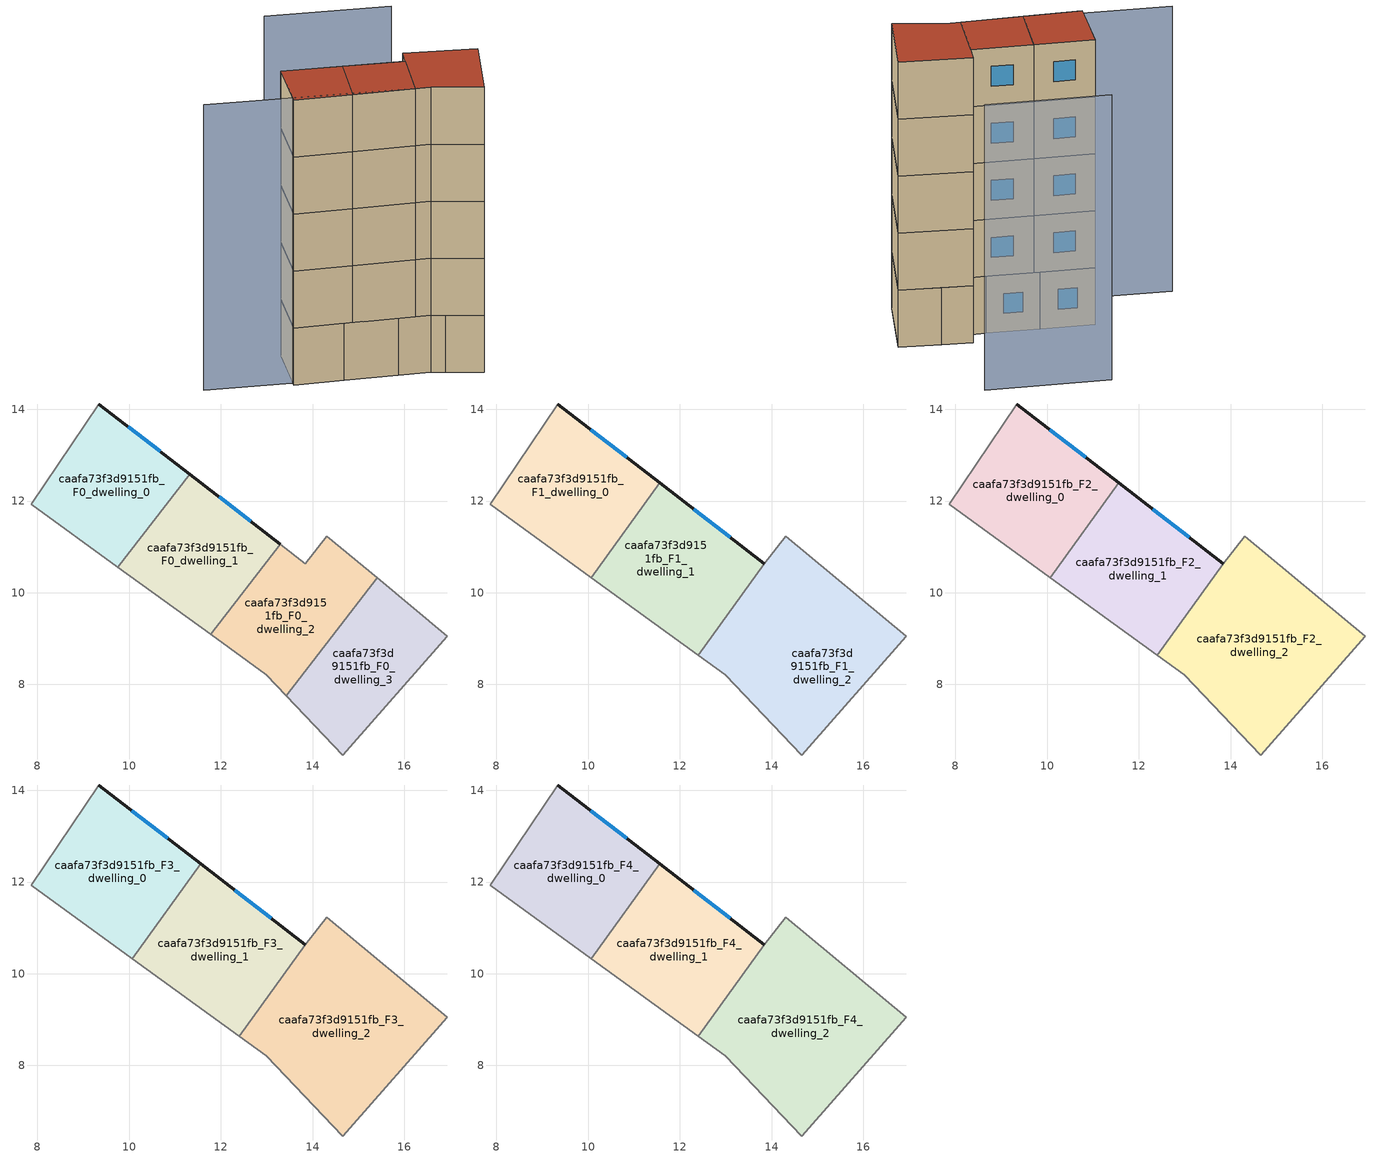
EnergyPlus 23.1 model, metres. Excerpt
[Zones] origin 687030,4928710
caafa73f3d9151fb_F0_dwelling_0
 floor ground (EU_floor_Construction): 11.32,12.58 9.76,10.55 7.86,11.92 9.33,14.12 z0
 wall outside (EU_wall_Construction): 11.32,12.58 9.33,14.12 z0:3
 wall to caafa73f3d9151fb_F0_dwelling_1 (EU_wall_Construction): 9.76,10.55 11.32,12.58 z0:3
 wall adiabatic (EU_wall_Construction): 9.33,14.12 7.86,11.92 9.76,10.55 z0:3
 window (EU_Window_Construction): 10.67,13.08 9.98,13.62 z0.98:2.02
caafa73f3d9151fb_F0_dwelling_1
 floor ground (EU_floor_Construction): 13.29,11.06 11.78,9.09 9.76,10.55 11.32,12.58 z0
 wall outside (EU_wall_Construction): 13.29,11.06 11.32,12.58 z0:3
 wall to caafa73f3d9151fb_F0_dwelling_2 (EU_wall_Construction): 11.78,9.09 13.29,11.06 z0:3
 wall adiabatic (EU_wall_Construction): 9.76,10.55 11.78,9.09 z0:3
 window (EU_Window_Construction): 12.65,11.56 11.96,12.09 z0.98:2.02
caafa73f3d9151fb_F0_dwelling_2
 floor ground (EU_floor_Construction): 15.41,10.32 13.43,7.75 12.98,8.21 11.78,9.09 13.29,11.06 13.84,10.63 14.31,11.23 z0
 wall adiabatic (EU_wall_Construction): 15.41,10.32 14.31,11.23 13.84,10.63 13.29,11.06 / 11.78,9.09 12.98,8.21 13.43,7.75 z0:3
 wall to caafa73f3d9151fb_F0_dwelling_3 (EU_wall_Construction): 13.43,7.75 15.41,10.32 z0:3
caafa73f3d9151fb_F0_dwelling_3
 floor ground (EU_floor_Construction): 16.94,9.05 14.66,6.46 13.43,7.75 15.41,10.32 z0
 wall adiabatic (EU_wall_Construction): 13.43,7.75 14.66,6.46 16.94,9.05 15.41,10.32 z0:3
caafa73f3d9151fb_F1_dwelling_0
 floor to caafa73f3d9151fb_F0_dwelling_0 (EU_floor_Construction): 11.32,12.58 9.76,10.55 7.86,11.92 9.33,14.12 z3
 floor to caafa73f3d9151fb_F0_dwelling_1 (EU_floor_Construction): 11.56,12.39 10.07,10.33 9.76,10.55 11.32,12.58 z3
 wall outside (EU_wall_Construction): 11.56,12.39 9.33,14.12 z3:6
 wall to caafa73f3d9151fb_F1_dwelling_1 (EU_wall_Construction): 10.07,10.33 11.56,12.39 z3:6
 wall adiabatic (EU_wall_Construction): 9.33,14.12 7.86,11.92 10.07,10.33 z3:6
 window (EU_Window_Construction): 10.84,12.95 10.06,13.56 z3.98:5.02
caafa73f3d9151fb_F1_dwelling_1
 floor to caafa73f3d9151fb_F0_dwelling_1 (EU_floor_Construction): 13.29,11.06 11.78,9.09 10.07,10.33 11.56,12.39 z3
 floor to caafa73f3d9151fb_F0_dwelling_2 (EU_floor_Construction): 13.84,10.63 12.4,8.64 11.78,9.09 13.29,11.06 z3
 wall outside (EU_wall_Construction): 13.84,10.63 11.56,12.39 z3:6
 wall to caafa73f3d9151fb_F1_dwelling_2 (EU_wall_Construction): 12.4,8.64 13.84,10.63 z3:6
 wall adiabatic (EU_wall_Construction): 10.07,10.33 12.4,8.64 z3:6
 window (EU_Window_Construction): 13.1,11.21 12.31,11.82 z3.98:5.02
caafa73f3d9151fb_F1_dwelling_2
 floor to caafa73f3d9151fb_F0_dwelling_2 (EU_floor_Construction): 15.4,10.32 13.43,7.75 12.98,8.21 12.4,8.64 13.84,10.63 14.31,11.23 z3
 floor to caafa73f3d9151fb_F0_dwelling_3 (EU_floor_Construction): 16.94,9.05 14.66,6.46 13.43,7.75 15.4,10.32 z3
 wall adiabatic (EU_wall_Construction): 12.4,8.64 12.98,8.21 14.66,6.46 16.94,9.05 14.31,11.23 13.84,10.63 z3:6
caafa73f3d9151fb_F2_dwelling_0
 floor to caafa73f3d9151fb_F1_dwelling_0 (EU_floor_Construction): 11.56,12.39 10.07,10.33 7.86,11.92 9.33,14.12 z6
 wall outside (EU_wall_Construction): 11.56,12.39 9.33,14.12 z6:9
 wall to caafa73f3d9151fb_F2_dwelling_1 (EU_wall_Construction): 10.07,10.33 11.56,12.39 z6:9
 wall adiabatic (EU_wall_Construction): 9.33,14.12 7.86,11.92 10.07,10.33 z6:9
 window (EU_Window_Construction): 10.84,12.95 10.06,13.56 z6.98:8.02
caafa73f3d9151fb_F2_dwelling_1
 floor to caafa73f3d9151fb_F1_dwelling_1 (EU_floor_Construction): 13.84,10.63 12.4,8.64 10.07,10.33 11.56,12.39 z6
 wall outside (EU_wall_Construction): 13.84,10.63 11.56,12.39 z6:9
 wall to caafa73f3d9151fb_F2_dwelling_2 (EU_wall_Construction): 12.4,8.64 13.84,10.63 z6:9
 wall adiabatic (EU_wall_Construction): 10.07,10.33 12.4,8.64 z6:9
 window (EU_Window_Construction): 13.1,11.21 12.31,11.82 z6.98:8.02
caafa73f3d9151fb_F2_dwelling_2
 floor to caafa73f3d9151fb_F1_dwelling_2 (EU_floor_Construction): 16.94,9.05 14.66,6.46 12.98,8.21 12.4,8.64 13.84,10.63 14.31,11.23 z6
 wall adiabatic (EU_wall_Construction): 12.4,8.64 12.98,8.21 14.66,6.46 16.94,9.05 14.31,11.23 13.84,10.63 z6:9
caafa73f3d9151fb_F3_dwelling_0
 floor to caafa73f3d9151fb_F2_dwelling_0 (EU_floor_Construction): 11.56,12.39 10.07,10.33 7.86,11.92 9.33,14.12 z9
 wall outside (EU_wall_Construction): 11.56,12.39 9.33,14.12 z9:12
 wall to caafa73f3d9151fb_F3_dwelling_1 (EU_wall_Construction): 10.07,10.33 11.56,12.39 z9:12
 wall adiabatic (EU_wall_Construction): 9.33,14.12 7.86,11.92 10.07,10.33 z9:12
 window (EU_Window_Construction): 10.84,12.95 10.06,13.56 z9.98:11.02
caafa73f3d9151fb_F3_dwelling_1
 floor to caafa73f3d9151fb_F2_dwelling_1 (EU_floor_Construction): 13.84,10.63 12.4,8.64 10.07,10.33 11.56,12.39 z9
 wall outside (EU_wall_Construction): 13.84,10.63 11.56,12.39 z9:12
 wall to caafa73f3d9151fb_F3_dwelling_2 (EU_wall_Construction): 12.4,8.64 13.84,10.63 z9:12
 wall adiabatic (EU_wall_Construction): 10.07,10.33 12.4,8.64 z9:12
 window (EU_Window_Construction): 13.1,11.21 12.31,11.82 z9.98:11.02
caafa73f3d9151fb_F3_dwelling_2
 floor to caafa73f3d9151fb_F2_dwelling_2 (EU_floor_Construction): 16.94,9.05 14.66,6.46 12.98,8.21 12.4,8.64 13.84,10.63 14.31,11.23 z9
 wall adiabatic (EU_wall_Construction): 12.4,8.64 12.98,8.21 14.66,6.46 16.94,9.05 14.31,11.23 13.84,10.63 z9:12
caafa73f3d9151fb_F4_dwelling_0
 floor to caafa73f3d9151fb_F3_dwelling_0 (EU_floor_Construction): 11.56,12.39 10.07,10.33 7.86,11.92 9.33,14.12 z12
 wall outside (EU_wall_Construction): 11.56,12.39 9.33,14.12 z12:15
 wall to caafa73f3d9151fb_F4_dwelling_1 (EU_wall_Construction): 10.07,10.33 11.56,12.39 z12:15
 wall adiabatic (EU_wall_Construction): 9.33,14.12 7.86,11.92 10.07,10.33 z12:15
 window (EU_Window_Construction): 10.84,12.95 10.06,13.56 z12.98:14.02
 roof outside (EU_roof_Construction): 10.07,10.33 11.56,12.39 9.33,14.12 7.86,11.92 z15
caafa73f3d9151fb_F4_dwelling_1
 floor to caafa73f3d9151fb_F3_dwelling_1 (EU_floor_Construction): 13.84,10.63 12.4,8.64 10.07,10.33 11.56,12.39 z12
 wall outside (EU_wall_Construction): 13.84,10.63 11.56,12.39 z12:15
 wall to caafa73f3d9151fb_F4_dwelling_2 (EU_wall_Construction): 12.4,8.64 13.84,10.63 z12:15
 wall adiabatic (EU_wall_Construction): 10.07,10.33 12.4,8.64 z12:15
 window (EU_Window_Construction): 13.1,11.21 12.31,11.82 z12.98:14.02
 roof outside (EU_roof_Construction): 12.4,8.64 13.84,10.63 11.56,12.39 10.07,10.33 z15
caafa73f3d9151fb_F4_dwelling_2
 floor to caafa73f3d9151fb_F3_dwelling_2 (EU_floor_Construction): 16.94,9.05 14.66,6.46 12.98,8.21 12.4,8.64 13.84,10.63 14.31,11.23 z12
 wall adiabatic (EU_wall_Construction): 12.4,8.64 12.98,8.21 14.66,6.46 16.94,9.05 14.31,11.23 13.84,10.63 z12:15
 roof outside (EU_roof_Construction): 14.66,6.46 16.94,9.05 14.31,11.23 13.84,10.63 12.4,8.64 12.98,8.21 z15
shading: 4.74,14.57 12.98,8.22 / 16.96,14.5 12.34,18.04 z0:15
[Building]
EU S2 Campaign: North Axis=0; Terrain=City; Solar Distribution=FullExterior
[Site:Location]
Bologna: Latitude=44.5; Longitude=11.25; Time Zone=1; Elevation=37
[SizingPeriod:WeatherFileDays]
AnnualSizingPeriod: Begin Month=1; Begin Day of Month=1; End Month=12; End Day of Month=31; Day of Week for Start Day=Monday; Use Weather File Daylight Saving Period=No; Use Weather File Rain and Snow Indicators=No
[MATERIAL]
EU_InternalMass_Material: Roughness=MediumRough; Thickness=0.1; Conductivity=1; Density=1800; Specific Heat=900; Thermal Absorptance=0.9; Solar Absorptance=0.7; Visible Absorptance=0.7
[MATERIAL:NOMASS] Roughness=MediumRough; Thermal Absorptance=0.9; Solar Absorptance=0.7; Visible Absorptance=0.7
Name | Thermal Resistance
EU_wall_NoMass | 0.905828
EU_roof_NoMass | 0.37593
EU_floor_NoMass | 0.67114
[WINDOWMATERIAL:SIMPLEGLAZINGSYSTEM]
EU_Window_SimpleGlazing: UFactor=4.52486; Solar Heat Gain Coefficient=0.85; Visible Transmittance=0.85
[CONSTRUCTION]
EU_wall_Construction: EU_wall_NoMass
EU_roof_Construction: EU_roof_NoMass
EU_floor_Construction: EU_floor_NoMass
EU_InternalMass_Construction: EU_InternalMass_Material
EU_Window_Construction: EU_Window_SimpleGlazing
[ZONE] Type=1; Multiplier=1; Ceiling Height=autocalculate; Floor Area=autocalculate; Part of Total Floor Area=Yes
Name | Volume
caafa73f3d9151fb_F0_dwelling_0; caafa73f3d9151fb_F0_dwelling_2 | 18.8723
caafa73f3d9151fb_F1_dwelling_0; caafa73f3d9151fb_F2_dwelling_0; caafa73f3d9151fb_F3_dwelling_0; caafa73f3d9151fb_F4_dwelling_0 | 21.5332
caafa73f3d9151fb_F0_dwelling_1 | 18.8672
caafa73f3d9151fb_F1_dwelling_1; caafa73f3d9151fb_F2_dwelling_1; caafa73f3d9151fb_F3_dwelling_1; caafa73f3d9151fb_F4_dwelling_1 | 21.6533
caafa73f3d9151fb_F1_dwelling_2; caafa73f3d9151fb_F2_dwelling_2; caafa73f3d9151fb_F3_dwelling_2; caafa73f3d9151fb_F4_dwelling_2 | 32.2859
caafa73f3d9151fb_F0_dwelling_3 | 18.8708
[INTERNALMASS] Construction=EU_InternalMass_Construction
Name | Zone or ZoneList | Surface Area
caafa73f3d9151fb_F0_dwelling_0_EU_InternalMass | caafa73f3d9151fb_F0_dwelling_0 | 6.29068
caafa73f3d9151fb_F0_dwelling_1_EU_InternalMass | caafa73f3d9151fb_F0_dwelling_1 | 6.2892
caafa73f3d9151fb_F0_dwelling_2_EU_InternalMass | caafa73f3d9151fb_F0_dwelling_2 | 6.29066
caafa73f3d9151fb_F0_dwelling_3_EU_InternalMass | caafa73f3d9151fb_F0_dwelling_3 | 6.28983
caafa73f3d9151fb_F1_dwelling_0_EU_InternalMass | caafa73f3d9151fb_F1_dwelling_0 | 7.17807
caafa73f3d9151fb_F1_dwelling_1_EU_InternalMass | caafa73f3d9151fb_F1_dwelling_1 | 7.21761
caafa73f3d9151fb_F1_dwelling_2_EU_InternalMass | caafa73f3d9151fb_F1_dwelling_2 | 10.7621
caafa73f3d9151fb_F2_dwelling_0_EU_InternalMass | caafa73f3d9151fb_F2_dwelling_0 | 7.17807
caafa73f3d9151fb_F2_dwelling_1_EU_InternalMass | caafa73f3d9151fb_F2_dwelling_1 | 7.21761
caafa73f3d9151fb_F2_dwelling_2_EU_InternalMass | caafa73f3d9151fb_F2_dwelling_2 | 10.7621
caafa73f3d9151fb_F3_dwelling_0_EU_InternalMass | caafa73f3d9151fb_F3_dwelling_0 | 7.17807
caafa73f3d9151fb_F3_dwelling_1_EU_InternalMass | caafa73f3d9151fb_F3_dwelling_1 | 7.21761
caafa73f3d9151fb_F3_dwelling_2_EU_InternalMass | caafa73f3d9151fb_F3_dwelling_2 | 10.7621
caafa73f3d9151fb_F4_dwelling_0_EU_InternalMass | caafa73f3d9151fb_F4_dwelling_0 | 7.17807
caafa73f3d9151fb_F4_dwelling_1_EU_InternalMass | caafa73f3d9151fb_F4_dwelling_1 | 7.21761
caafa73f3d9151fb_F4_dwelling_2_EU_InternalMass | caafa73f3d9151fb_F4_dwelling_2 | 10.7621
[OTHEREQUIPMENT] Fuel Type=Electricity; Design Level Calculation Method=Watts/Area; Power per Zone Floor Area=1; Fraction Latent=0; Fraction Radiant=0; Fraction Lost=0; Carbon Dioxide Generation Rate=0; EndUse Subcategory=EU_Step8_InternalGains
Name | Zone or ZoneList or Space or SpaceList | Schedule
EU_Step8_InternalGain_caafa73f3d9151fb_F0_dwelling_0_f000 | caafa73f3d9151fb_F0_dwelling_0 | EU_Step8_GainSchedule_caafa73f3d9151fb_F0_dwelling_0_f000
EU_Step8_InternalGain_caafa73f3d9151fb_F0_dwelling_1_f000 | caafa73f3d9151fb_F0_dwelling_1 | EU_Step8_GainSchedule_caafa73f3d9151fb_F0_dwelling_1_f000
EU_Step8_InternalGain_caafa73f3d9151fb_F0_dwelling_2_f000 | caafa73f3d9151fb_F0_dwelling_2 | EU_Step8_GainSchedule_caafa73f3d9151fb_F0_dwelling_2_f000
EU_Step8_InternalGain_caafa73f3d9151fb_F0_dwelling_3_f000 | caafa73f3d9151fb_F0_dwelling_3 | EU_Step8_GainSchedule_caafa73f3d9151fb_F0_dwelling_3_f000
EU_Step8_InternalGain_caafa73f3d9151fb_F1_dwelling_0_f000 | caafa73f3d9151fb_F1_dwelling_0 | EU_Step8_GainSchedule_caafa73f3d9151fb_F1_dwelling_0_f000
EU_Step8_InternalGain_caafa73f3d9151fb_F1_dwelling_1_f000 | caafa73f3d9151fb_F1_dwelling_1 | EU_Step8_GainSchedule_caafa73f3d9151fb_F1_dwelling_1_f000
EU_Step8_InternalGain_caafa73f3d9151fb_F1_dwelling_2_f000 | caafa73f3d9151fb_F1_dwelling_2 | EU_Step8_GainSchedule_caafa73f3d9151fb_F1_dwelling_2_f000
EU_Step8_InternalGain_caafa73f3d9151fb_F2_dwelling_0_f000 | caafa73f3d9151fb_F2_dwelling_0 | EU_Step8_GainSchedule_caafa73f3d9151fb_F2_dwelling_0_f000
EU_Step8_InternalGain_caafa73f3d9151fb_F2_dwelling_1_f000 | caafa73f3d9151fb_F2_dwelling_1 | EU_Step8_GainSchedule_caafa73f3d9151fb_F2_dwelling_1_f000
EU_Step8_InternalGain_caafa73f3d9151fb_F2_dwelling_2_f000 | caafa73f3d9151fb_F2_dwelling_2 | EU_Step8_GainSchedule_caafa73f3d9151fb_F2_dwelling_2_f000
EU_Step8_InternalGain_caafa73f3d9151fb_F3_dwelling_0_f000 | caafa73f3d9151fb_F3_dwelling_0 | EU_Step8_GainSchedule_caafa73f3d9151fb_F3_dwelling_0_f000
EU_Step8_InternalGain_caafa73f3d9151fb_F3_dwelling_1_f000 | caafa73f3d9151fb_F3_dwelling_1 | EU_Step8_GainSchedule_caafa73f3d9151fb_F3_dwelling_1_f000
EU_Step8_InternalGain_caafa73f3d9151fb_F3_dwelling_2_f000 | caafa73f3d9151fb_F3_dwelling_2 | EU_Step8_GainSchedule_caafa73f3d9151fb_F3_dwelling_2_f000
EU_Step8_InternalGain_caafa73f3d9151fb_F4_dwelling_0_f000 | caafa73f3d9151fb_F4_dwelling_0 | EU_Step8_GainSchedule_caafa73f3d9151fb_F4_dwelling_0_f000
EU_Step8_InternalGain_caafa73f3d9151fb_F4_dwelling_1_f000 | caafa73f3d9151fb_F4_dwelling_1 | EU_Step8_GainSchedule_caafa73f3d9151fb_F4_dwelling_1_f000
EU_Step8_InternalGain_caafa73f3d9151fb_F4_dwelling_2_f000 | caafa73f3d9151fb_F4_dwelling_2 | EU_Step8_GainSchedule_caafa73f3d9151fb_F4_dwelling_2_f000
[ZONEVENTILATION:DESIGNFLOWRATE] Schedule=EU_AlwaysOn; Design Flow Rate Calculation Method=AirChanges/Hour; Air Changes per Hour=0.73129; Ventilation Type=Natural; Fan Pressure Rise=0; Fan Total Efficiency=1; Constant Term Coefficient=1; Temperature Term Coefficient=0; Velocity Term Coefficient=0; Velocity Squared Term Coefficient=0; Minimum Indoor Temperature=-100; Maximum Indoor Temperature=100; Delta Temperature=-100; Minimum Outdoor Temperature=-100; Maximum Outdoor Temperature=100; Maximum Wind Speed=40
Name | Zone or ZoneList or Space or SpaceList
EU_ConstantAir_caafa73f3d9151fb_F0_dwelling_0 | caafa73f3d9151fb_F0_dwelling_0
EU_ConstantAir_caafa73f3d9151fb_F0_dwelling_1 | caafa73f3d9151fb_F0_dwelling_1
EU_ConstantAir_caafa73f3d9151fb_F0_dwelling_2 | caafa73f3d9151fb_F0_dwelling_2
EU_ConstantAir_caafa73f3d9151fb_F0_dwelling_3 | caafa73f3d9151fb_F0_dwelling_3
EU_ConstantAir_caafa73f3d9151fb_F1_dwelling_0 | caafa73f3d9151fb_F1_dwelling_0
EU_ConstantAir_caafa73f3d9151fb_F1_dwelling_1 | caafa73f3d9151fb_F1_dwelling_1
EU_ConstantAir_caafa73f3d9151fb_F1_dwelling_2 | caafa73f3d9151fb_F1_dwelling_2
EU_ConstantAir_caafa73f3d9151fb_F2_dwelling_0 | caafa73f3d9151fb_F2_dwelling_0
EU_ConstantAir_caafa73f3d9151fb_F2_dwelling_1 | caafa73f3d9151fb_F2_dwelling_1
EU_ConstantAir_caafa73f3d9151fb_F2_dwelling_2 | caafa73f3d9151fb_F2_dwelling_2
EU_ConstantAir_caafa73f3d9151fb_F3_dwelling_0 | caafa73f3d9151fb_F3_dwelling_0
EU_ConstantAir_caafa73f3d9151fb_F3_dwelling_1 | caafa73f3d9151fb_F3_dwelling_1
EU_ConstantAir_caafa73f3d9151fb_F3_dwelling_2 | caafa73f3d9151fb_F3_dwelling_2
EU_ConstantAir_caafa73f3d9151fb_F4_dwelling_0 | caafa73f3d9151fb_F4_dwelling_0
EU_ConstantAir_caafa73f3d9151fb_F4_dwelling_1 | caafa73f3d9151fb_F4_dwelling_1
EU_ConstantAir_caafa73f3d9151fb_F4_dwelling_2 | caafa73f3d9151fb_F4_dwelling_2
[HVACTEMPLATE:THERMOSTAT] Constant Heating Setpoint=20; Constant Cooling Setpoint=50
EU_HeatOnly_caafa73f3d9151fb_F0_dwelling_0; EU_HeatOnly_caafa73f3d9151fb_F0_dwelling_1; EU_HeatOnly_caafa73f3d9151fb_F0_dwelling_2; EU_HeatOnly_caafa73f3d9151fb_F0_dwelling_3; EU_HeatOnly_caafa73f3d9151fb_F1_dwelling_0; EU_HeatOnly_caafa73f3d9151fb_F1_dwelling_1; EU_HeatOnly_caafa73f3d9151fb_F1_dwelling_2; EU_HeatOnly_caafa73f3d9151fb_F2_dwelling_0; EU_HeatOnly_caafa73f3d9151fb_F2_dwelling_1; EU_HeatOnly_caafa73f3d9151fb_F2_dwelling_2; EU_HeatOnly_caafa73f3d9151fb_F3_dwelling_0; EU_HeatOnly_caafa73f3d9151fb_F3_dwelling_1; EU_HeatOnly_caafa73f3d9151fb_F3_dwelling_2; EU_HeatOnly_caafa73f3d9151fb_F4_dwelling_0; EU_HeatOnly_caafa73f3d9151fb_F4_dwelling_1; EU_HeatOnly_caafa73f3d9151fb_F4_dwelling_2
[HVACTEMPLATE:ZONE:IDEALLOADSAIRSYSTEM] System Availability Schedule=EU_AlwaysOn; Maximum Heating Supply Air Temperature=50; Minimum Cooling Supply Air Temperature=13; Maximum Heating Supply Air Humidity Ratio=0.0156; Minimum Cooling Supply Air Humidity Ratio=0.0077; Heating Limit=NoLimit; Cooling Limit=NoLimit; Heating Availability Schedule=EU_AlwaysOn; Cooling Availability Schedule=EU_CoolingOff; Dehumidification Control Type=ConstantSensibleHeatRatio; Cooling Sensible Heat Ratio=0.7; Dehumidification Setpoint=60; Humidification Control Type=None; Humidification Setpoint=30; Outdoor Air Method=None; Outdoor Air Flow Rate per Person=0.00944; Outdoor Air Flow Rate per Zone Floor Area=0; Outdoor Air Flow Rate per Zone=0; Demand Controlled Ventilation Type=None; Outdoor Air Economizer Type=NoEconomizer; Heat Recovery Type=None; Sensible Heat Recovery Effectiveness=0.7; Latent Heat Recovery Effectiveness=0.65
Name | Template Thermostat
caafa73f3d9151fb_F0_dwelling_0 | EU_HeatOnly_caafa73f3d9151fb_F0_dwelling_0
caafa73f3d9151fb_F0_dwelling_1 | EU_HeatOnly_caafa73f3d9151fb_F0_dwelling_1
caafa73f3d9151fb_F0_dwelling_2 | EU_HeatOnly_caafa73f3d9151fb_F0_dwelling_2
caafa73f3d9151fb_F0_dwelling_3 | EU_HeatOnly_caafa73f3d9151fb_F0_dwelling_3
caafa73f3d9151fb_F1_dwelling_0 | EU_HeatOnly_caafa73f3d9151fb_F1_dwelling_0
caafa73f3d9151fb_F1_dwelling_1 | EU_HeatOnly_caafa73f3d9151fb_F1_dwelling_1
caafa73f3d9151fb_F1_dwelling_2 | EU_HeatOnly_caafa73f3d9151fb_F1_dwelling_2
caafa73f3d9151fb_F2_dwelling_0 | EU_HeatOnly_caafa73f3d9151fb_F2_dwelling_0
caafa73f3d9151fb_F2_dwelling_1 | EU_HeatOnly_caafa73f3d9151fb_F2_dwelling_1
caafa73f3d9151fb_F2_dwelling_2 | EU_HeatOnly_caafa73f3d9151fb_F2_dwelling_2
caafa73f3d9151fb_F3_dwelling_0 | EU_HeatOnly_caafa73f3d9151fb_F3_dwelling_0
caafa73f3d9151fb_F3_dwelling_1 | EU_HeatOnly_caafa73f3d9151fb_F3_dwelling_1
caafa73f3d9151fb_F3_dwelling_2 | EU_HeatOnly_caafa73f3d9151fb_F3_dwelling_2
caafa73f3d9151fb_F4_dwelling_0 | EU_HeatOnly_caafa73f3d9151fb_F4_dwelling_0
caafa73f3d9151fb_F4_dwelling_1 | EU_HeatOnly_caafa73f3d9151fb_F4_dwelling_1
caafa73f3d9151fb_F4_dwelling_2 | EU_HeatOnly_caafa73f3d9151fb_F4_dwelling_2
[SIZING:ZONE] Zone Cooling Design Supply Air Temperature Input Method=SupplyAirTemperature; Zone Cooling Design Supply Air Temperature=13; Zone Heating Design Supply Air Temperature Input Method=SupplyAirTemperature; Zone Heating Design Supply Air Temperature=50; Zone Cooling Design Supply Air Humidity Ratio=0.008; Zone Heating Design Supply Air Humidity Ratio=0.008; Cooling Design Air Flow Method=DesignDay; Cooling Design Air Flow Rate=0; Cooling Minimum Air Flow per Zone Floor Area=0.000762; Cooling Minimum Air Flow=0; Cooling Minimum Air Flow Fraction=0.2; Heating Design Air Flow Method=DesignDay; Heating Design Air Flow Rate=0; Heating Maximum Air Flow per Zone Floor Area=0.002032; Heating Maximum Air Flow=0.141576; Heating Maximum Air Flow Fraction=0.3; Account for Dedicated Outdoor Air System=No; Dedicated Outdoor Air System Control Strategy=NeutralSupplyAir; Dedicated Outdoor Air Low Setpoint Temperature for Design=autosize; Dedicated Outdoor Air High Setpoint Temperature for Design=autosize; Zone Load Sizing Method=Sensible Load Only No Latent Load; Zone Latent Cooling Design Supply Air Humidity Ratio Input Method=HumidityRatioDifference; Zone Cooling Design Supply Air Humidity Ratio Difference=0.005; Zone Latent Heating Design Supply Air Humidity Ratio Input Method=HumidityRatioDifference; Zone Humidification Design Supply Air Humidity Ratio Difference=0.005
caafa73f3d9151fb_F0_dwelling_0; caafa73f3d9151fb_F0_dwelling_1; caafa73f3d9151fb_F0_dwelling_2; caafa73f3d9151fb_F0_dwelling_3; caafa73f3d9151fb_F1_dwelling_0; caafa73f3d9151fb_F1_dwelling_1; caafa73f3d9151fb_F1_dwelling_2; caafa73f3d9151fb_F2_dwelling_0; caafa73f3d9151fb_F2_dwelling_1; caafa73f3d9151fb_F2_dwelling_2; caafa73f3d9151fb_F3_dwelling_0; caafa73f3d9151fb_F3_dwelling_1; caafa73f3d9151fb_F3_dwelling_2; caafa73f3d9151fb_F4_dwelling_0; caafa73f3d9151fb_F4_dwelling_1; caafa73f3d9151fb_F4_dwelling_2
[SCHEDULE:CONSTANT]
Name | Hourly Value
EU_AlwaysOn | 1
EU_CoolingOff | 0
[SCHEDULE:FILE] Column Number=1; Rows to Skip at Top=0; Number of Hours of Data=8760; Column Separator=Comma; Interpolate to Timestep=No; Minutes per Item=60; Adjust Schedule for Daylight Savings=Yes
Name | File
EU_Step8_GainSchedule_caafa73f3d9151fb_F0_dwelling_0_f000 | ../../schedules/caafa73f3d9151fb/caafa73f3d9151fb_F0_dwelling_0_f000_gain.csv
EU_Step8_GainSchedule_caafa73f3d9151fb_F0_dwelling_1_f000 | ../../schedules/caafa73f3d9151fb/caafa73f3d9151fb_F0_dwelling_1_f000_gain.csv
EU_Step8_GainSchedule_caafa73f3d9151fb_F0_dwelling_2_f000 | ../../schedules/caafa73f3d9151fb/caafa73f3d9151fb_F0_dwelling_2_f000_gain.csv
EU_Step8_GainSchedule_caafa73f3d9151fb_F0_dwelling_3_f000 | ../../schedules/caafa73f3d9151fb/caafa73f3d9151fb_F0_dwelling_3_f000_gain.csv
EU_Step8_GainSchedule_caafa73f3d9151fb_F1_dwelling_0_f000 | ../../schedules/caafa73f3d9151fb/caafa73f3d9151fb_F1_dwelling_0_f000_gain.csv
EU_Step8_GainSchedule_caafa73f3d9151fb_F1_dwelling_1_f000 | ../../schedules/caafa73f3d9151fb/caafa73f3d9151fb_F1_dwelling_1_f000_gain.csv
EU_Step8_GainSchedule_caafa73f3d9151fb_F1_dwelling_2_f000 | ../../schedules/caafa73f3d9151fb/caafa73f3d9151fb_F1_dwelling_2_f000_gain.csv
EU_Step8_GainSchedule_caafa73f3d9151fb_F2_dwelling_0_f000 | ../../schedules/caafa73f3d9151fb/caafa73f3d9151fb_F2_dwelling_0_f000_gain.csv
EU_Step8_GainSchedule_caafa73f3d9151fb_F2_dwelling_1_f000 | ../../schedules/caafa73f3d9151fb/caafa73f3d9151fb_F2_dwelling_1_f000_gain.csv
EU_Step8_GainSchedule_caafa73f3d9151fb_F2_dwelling_2_f000 | ../../schedules/caafa73f3d9151fb/caafa73f3d9151fb_F2_dwelling_2_f000_gain.csv
EU_Step8_GainSchedule_caafa73f3d9151fb_F3_dwelling_0_f000 | ../../schedules/caafa73f3d9151fb/caafa73f3d9151fb_F3_dwelling_0_f000_gain.csv
EU_Step8_GainSchedule_caafa73f3d9151fb_F3_dwelling_1_f000 | ../../schedules/caafa73f3d9151fb/caafa73f3d9151fb_F3_dwelling_1_f000_gain.csv
EU_Step8_GainSchedule_caafa73f3d9151fb_F3_dwelling_2_f000 | ../../schedules/caafa73f3d9151fb/caafa73f3d9151fb_F3_dwelling_2_f000_gain.csv
EU_Step8_GainSchedule_caafa73f3d9151fb_F4_dwelling_0_f000 | ../../schedules/caafa73f3d9151fb/caafa73f3d9151fb_F4_dwelling_0_f000_gain.csv
EU_Step8_GainSchedule_caafa73f3d9151fb_F4_dwelling_1_f000 | ../../schedules/caafa73f3d9151fb/caafa73f3d9151fb_F4_dwelling_1_f000_gain.csv
EU_Step8_GainSchedule_caafa73f3d9151fb_F4_dwelling_2_f000 | ../../schedules/caafa73f3d9151fb/caafa73f3d9151fb_F4_dwelling_2_f000_gain.csv
